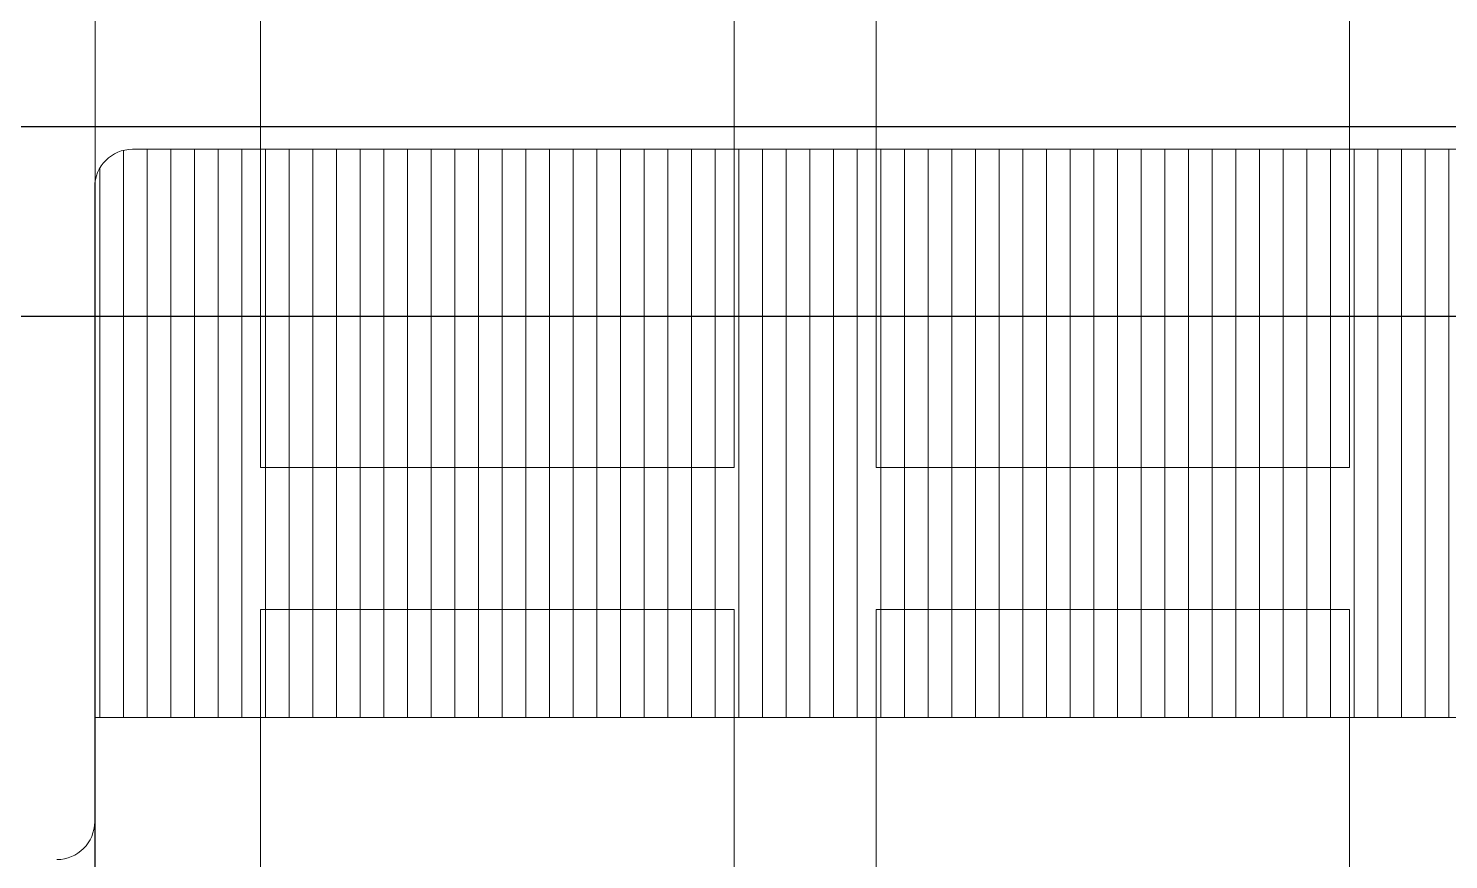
# Model space of a CAD drawing. Header units: metres. Extents: x -232 to 581, y 30 to 789.
# Drawn here: x 224.943 to 226.443, y 534.345 to 535.222 of the extents above; entities that cross this region are included whole.
import ezdxf

# ---------------------------------------------------------------- set-up
doc = ezdxf.new("R2010")
doc.units = ezdxf.units.M
doc.linetypes.add('HIDDEN', pattern=[9.525, 6.35, -3.175])
for name, color, linetype, lineweight in [('A-WALL', 250, 'Continuous', 20), ('baños', 140, 'Continuous', 0), ('BOVEDILLA', 8, 'Continuous', 5), ('closets', 253, 'Continuous', 0), ('Columnas', 7, 'Continuous', 18), ('VIGAS', 1, 'HIDDEN', 15)]:
    doc.layers.add(name, color=color, linetype=linetype, lineweight=lineweight)
doc.layers.add('ACERO', color=5, linetype='Continuous')
doc.layers.add('PISO', color=7, linetype='Continuous', lineweight=5, true_color=0xe6e6e6)
doc.styles.get("Standard").update_dxf_attribs({"font": 'arial.ttf'})

# ---------------------------------------------------------------- blocks, each defined once
blk = doc.blocks.new('*U245')
at = {"layer": 'BOVEDILLA'}
blk.add_lwpolyline([(-0.25, -0.25), (0.25, -0.25), (0.25, 0.25), (-0.25, 0.25)], close=True, dxfattribs=at)
blk = doc.blocks.new('planta de entrepiso 20.03')
at = {"layer": 'ACERO', "color": 18, "true_color": 0x000000}
for p, q in [((31.2058, -23.8928), (35.1115, -23.8928)), ((31.2058, -24.0928), (35.1115, -24.0928))]:
    blk.add_line(p, q, dxfattribs=at)
at = {"layer": 'VIGAS', "color": 18, "true_color": 0x000000}
blk.add_line((33.0426, -20.2777), (33.0426, -25.7777), dxfattribs=at)
at = {"layer": 'BOVEDILLA', "color": 18, "linetype": 'ByBlock', "lineweight": -2, "true_color": 0x000000, "transparency": 16777216}
for p in [(33.4673, -24.0027), (34.1173, -24.0027), (33.4673, -24.6527), (34.1173, -24.6527)]:
    blk.add_blockref('*U245', p, dxfattribs=at)
blk = doc.blocks.new('20.03.2026 LN 09 SEGUNDO NIVEL ARQ')
at = {"layer": 'closets'}
h = blk.add_hatch(dxfattribs=at)
h.set_pattern_fill('LINE', color=5, scale=0.2, angle=90)
h.set_pattern_definition([(90, (-878.082034, 203.273477), (-0.025, 2e-18), [])])
edge = h.paths.add_edge_path()
edge.add_line((81.9459, -46.4386), (81.9465, -46.9983))
edge.add_line((81.9465, -46.9983), (84.796, -46.9986))
edge.add_line((84.796, -46.9986), (84.7959, -46.3986))
edge.add_line((84.7959, -46.3986), (83.9854, -46.3986))
edge.add_line((83.9854, -46.3986), (81.9859, -46.3986))
edge.add_arc((81.9859, -46.4386), 0.04, 90, 180)
at = {"layer": 'A-WALL', "color": 5}
for p, q in [((81.9859, -46.3986), (86.4559, -46.3986)), ((81.9459, -46.4386), (81.9459, -47.1086))]:
    blk.add_line(p, q, dxfattribs=at)
for centre, start, end in [((81.9859, -46.4386), 90, 180), ((81.9059, -47.1086), 270, 0)]:
    blk.add_arc(centre, 0.04, start, end, dxfattribs=at)
at = {"layer": 'closets', "color": 5}
blk.add_line((81.9459, -46.9986), (84.7959, -46.9986), dxfattribs=at)
at = {"layer": 'PISO', "color": 5}
blk.add_line((81.9459, -47.1086), (81.9459, -48.1387), dxfattribs=at)
at = {"layer": 'baños', "color": 5, "linetype": 'Continuous', "flags": 8}
for tag, p in [('MODELNUMBER', (83.7813, -42.9175, 0)), ('MATERIAL', (83.7813, -42.9176, 0)), ('PRODUCT', (83.7813, -42.9176, 0)), ('TRADENAME', (83.7813, -42.9176, 0)), ('MODELNUMBER', (84.956, -42.9175, 0)), ('TRADENAME', (84.956, -42.9176, 0)), ('MATERIAL', (84.956, -42.9176, 0)), ('PRODUCT', (84.956, -42.9176, 0))]:
    blk.add_attdef(tag, p, '', height=0.0000254, rotation=180.0001, dxfattribs=at)
at = {"layer": 'baños', "color": 5, "linetype": 'Continuous'}
for tag, p, rotation in [('TRADENAME', (85.8912, -56.9933), 180.0001), ('MODELNUMBER', (85.8912, -56.9934), 180.0001), ('MATERIAL', (85.8914, -56.9932), 180.0001), ('PRODUCT', (85.8914, -56.9933), 180.0001), ('MODELNUMBER', (86.6008, -56.9934), 179.9999), ('MATERIAL', (86.6008, -56.9932), 179.9999), ('PRODUCT', (86.6008, -56.9933), 179.9999), ('TRADENAME', (86.6008, -56.9933), 179.9999)]:
    blk.add_attdef(tag, p, '', height=0.0000254, rotation=rotation, dxfattribs=at)

msp = doc.modelspace()

# ---------------------------------------------------------------- block references
at = {"layer": 'Columnas'}
msp.add_blockref('planta de entrepiso 20.03', (191.9707, 559.0112), dxfattribs=at)

# ---------------------------------------------------------------- next in the draw order: block references
at = {"color": 1}
msp.add_blockref('20.03.2026 LN 09 SEGUNDO NIVEL ARQ', (143.0668, 581.4931), dxfattribs=at)

doc.saveas('drawing.dxf')
